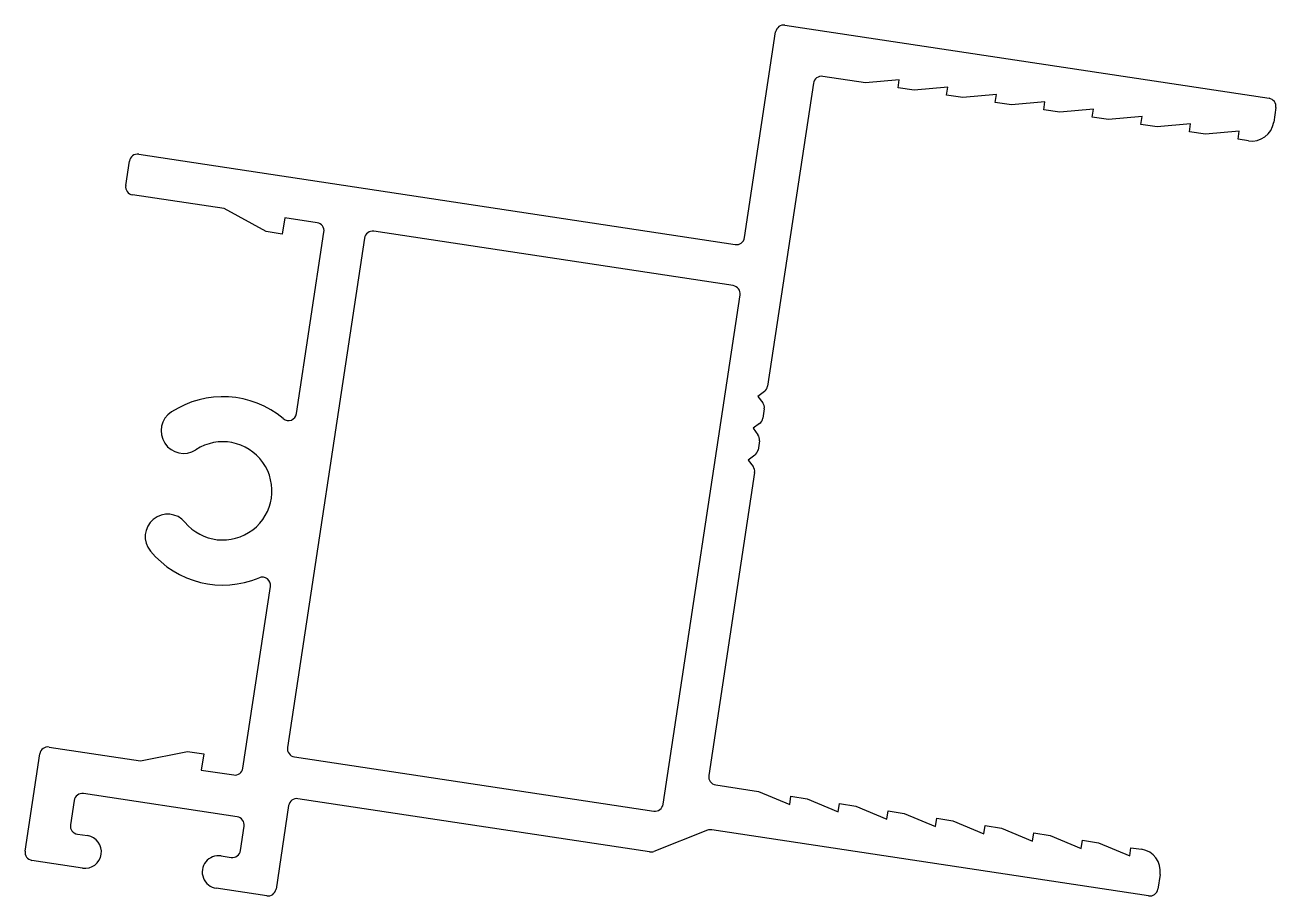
# Model space of a CAD drawing. Extents: x -18.8 to 20, y 4.5 to 31.6.
import ezdxf

# ---------------------------------------------------------------- set-up
doc = ezdxf.new("R2010")
doc.units = 0
doc.layers.get('0').update_dxf_attribs({"linetype": 'CONTINUOUS'})

msp = doc.modelspace()

# ---------------------------------------------------------------- linework, layer by layer
for p, q in [((4.758, 31.557), (19.776, 29.287)), ((3.504, 24.965), (4.469, 31.344)), ((7.261, 29.766), (5.93, 29.967)), ((5.641, 29.754), (4.22, 20.356)), ((8.304, 29.865), (7.261, 29.766)), ((8.266, 29.614), (8.304, 29.865)), ((8.768, 29.538), (8.266, 29.614)), ((9.811, 29.637), (8.768, 29.538)), ((9.773, 29.386), (9.811, 29.637)), ((10.275, 29.31), (9.773, 29.386)), ((11.318, 29.409), (10.275, 29.31)), ((11.28, 29.158), (11.318, 29.409)), ((11.782, 29.082), (11.28, 29.158)), ((12.825, 29.182), (11.782, 29.082)), ((12.787, 28.93), (12.825, 29.182)), ((13.289, 28.855), (12.787, 28.93)), ((14.331, 28.954), (13.289, 28.855)), ((14.293, 28.703), (14.331, 28.954)), ((15.838, 28.726), (14.796, 28.627)), ((15.8, 28.475), (15.838, 28.726)), ((19.99, 28.998), (19.921, 28.546)), ((14.796, 28.627), (14.293, 28.703)), ((16.303, 28.399), (15.8, 28.475)), ((17.345, 28.498), (16.303, 28.399)), ((17.307, 28.247), (17.345, 28.498)), ((17.81, 28.171), (17.307, 28.247)), ((18.852, 28.27), (17.81, 28.171)), ((18.814, 28.019), (18.852, 28.27)), ((19.141, 27.97), (18.814, 28.019)), ((-15.697, 26.583), (-15.583, 27.337)), ((-15.294, 27.55), (3.215, 24.752)), ((-12.645, 25.865), (-15.484, 26.294)), ((-11.341, 25.154), (-12.645, 25.865)), ((-10.763, 25.58), (-10.838, 25.078)), ((-9.758, 25.428), (-10.763, 25.58)), ((-10.838, 25.078), (-11.341, 25.154)), ((-8.289, 24.949), (-10.677, 9.152)), ((-10.396, 19.508), (-9.545, 25.139)), ((3.151, 23.477), (-8, 25.163)), ((0.976, 7.391), (3.364, 23.188)), ((4.122, 20.192), (3.92, 20.043)), ((3.92, 20.043), (4.069, 19.842)), ((4.115, 19.656), (4.071, 19.367)), ((3.972, 19.203), (3.771, 19.055)), ((3.771, 19.055), (3.919, 18.853)), ((3.965, 18.668), (3.922, 18.378)), ((3.823, 18.214), (3.621, 18.066)), ((3.621, 18.066), (3.77, 17.865)), ((3.816, 17.679), (2.395, 8.281)), ((-12.058, 8.513), (-11.207, 14.145)), ((-18.818, 5.939), (-18.363, 8.953)), ((-18.073, 9.166), (-15.234, 8.737)), ((-15.234, 8.737), (-13.778, 9.03)), ((-13.778, 9.03), (-13.276, 8.954)), ((-13.276, 8.954), (-13.352, 8.452)), ((-10.464, 8.863), (0.687, 7.178)), ((-13.352, 8.452), (-12.347, 8.3)), ((2.608, 7.992), (3.939, 7.79)), ((3.939, 7.79), (4.906, 7.387)), ((-17.297, 7.507), (-17.411, 6.754)), ((-12.236, 6.999), (-17.008, 7.72)), ((0.555, 5.913), (-10.352, 7.562)), ((4.906, 7.387), (4.944, 7.639)), ((4.944, 7.639), (5.446, 7.563)), ((5.446, 7.563), (6.413, 7.16)), ((6.413, 7.16), (6.451, 7.411)), ((6.451, 7.411), (6.953, 7.335)), ((-10.642, 7.349), (-11.033, 4.762)), ((6.953, 7.335), (7.92, 6.932)), ((7.92, 6.932), (7.958, 7.183)), ((7.958, 7.183), (8.46, 7.107)), ((8.46, 7.107), (9.427, 6.704)), ((-12.136, 5.956), (-12.023, 6.71)), ((9.427, 6.704), (9.465, 6.955)), ((9.465, 6.955), (9.967, 6.879)), ((9.967, 6.879), (10.933, 6.476)), ((10.933, 6.476), (10.971, 6.727)), ((10.971, 6.727), (11.474, 6.651)), ((11.474, 6.651), (12.44, 6.248)), ((-17.197, 6.465), (-16.883, 6.417)), ((2.357, 6.583), (0.686, 5.928)), ((16.037, 4.549), (2.487, 6.597)), ((12.44, 6.248), (12.478, 6.5)), ((12.478, 6.5), (12.981, 6.424)), ((12.981, 6.424), (13.947, 6.021)), ((13.947, 6.021), (13.985, 6.272)), ((13.985, 6.272), (14.487, 6.196)), ((14.487, 6.196), (15.454, 5.793)), ((15.454, 5.793), (15.492, 6.044)), ((15.492, 6.044), (15.819, 5.995)), ((-17.035, 5.413), (-18.605, 5.65)), ((-12.739, 5.791), (-12.426, 5.743)), ((16.394, 5.214), (16.326, 4.762)), ((-11.322, 4.549), (-12.891, 4.786))]:
    msp.add_line(p, q)
for centre, radius, start, end in [((4.72, 31.306), 0.254, 81.4035, 171.4035), ((5.892, 29.716), 0.254, 81.4035, 171.4035), ((19.738, 29.036), 0.254, 351.4035, 81.4035), ((19.243, 28.648), 0.686, 261.4035, 351.4035), ((-15.332, 27.299), 0.254, 81.4035, 171.4035), ((-15.446, 26.545), 0.254, 171.4035, 261.4035), ((-9.796, 25.177), 0.254, 351.4035, 81.4035), ((-8.038, 24.911), 0.254, 81.4035, 171.4035), ((3.253, 25.003), 0.254, 261.4035, 351.4035), ((3.113, 23.226), 0.254, 351.4035, 81.4035), ((3.973, 20.393), 0.25, 306.4035, 351.4035), ((-12.685, 17.111), 2.921, 50.0712, 123.0858), ((3.868, 19.694), 0.25, 351.4035, 36.4035), ((-13.899, 18.973), 0.699, 123.0637, 303.0637), ((-10.647, 19.546), 0.254, 230.0712, 351.4035), ((3.824, 19.404), 0.25, 306.4035, 351.4035), ((-12.685, 17.111), 1.524, 219.7009, 123.1061), ((3.718, 18.705), 0.25, 351.4035, 36.4035), ((3.674, 18.416), 0.25, 306.4035, 351.4035), ((3.569, 17.716), 0.25, 351.4035, 36.4035), ((-14.395, 15.691), 0.698, 39.7654, 219.7212), ((-12.685, 17.111), 2.921, 219.7212, 292.7357), ((-11.458, 14.183), 0.254, 351.4034, 112.7358), ((-18.111, 8.915), 0.254, 81.4035, 171.4035), ((-10.426, 9.114), 0.254, 171.4035, 261.4035), ((-12.309, 8.551), 0.254, 261.4035, 351.4035), ((2.646, 8.243), 0.254, 171.4035, 261.4035), ((-17.045, 7.469), 0.254, 81.4035, 171.4035), ((-10.39, 7.311), 0.254, 81.4035, 171.4035), ((0.725, 7.429), 0.254, 261.4035, 351.4035), ((-12.274, 6.748), 0.254, 351.4035, 81.4035), ((-17.159, 6.716), 0.254, 171.4035, 261.4035), ((2.449, 6.346), 0.254, 81.4035, 111.3556), ((-16.959, 5.915), 0.508, 261.4035, 81.4035), ((-18.567, 5.901), 0.254, 171.4035, 261.4035), ((-12.388, 5.994), 0.254, 261.4035, 351.4035), ((0.593, 6.164), 0.254, 261.4035, 291.3556), ((15.716, 5.317), 0.686, 351.4035, 81.4035), ((-12.815, 5.288), 0.508, 81.4035, 261.4035), ((-11.284, 4.8), 0.254, 261.4035, 351.4035), ((16.075, 4.8), 0.254, 261.4035, 351.4035)]:
    msp.add_arc(centre, radius, start, end)

doc.saveas('drawing.dxf')
